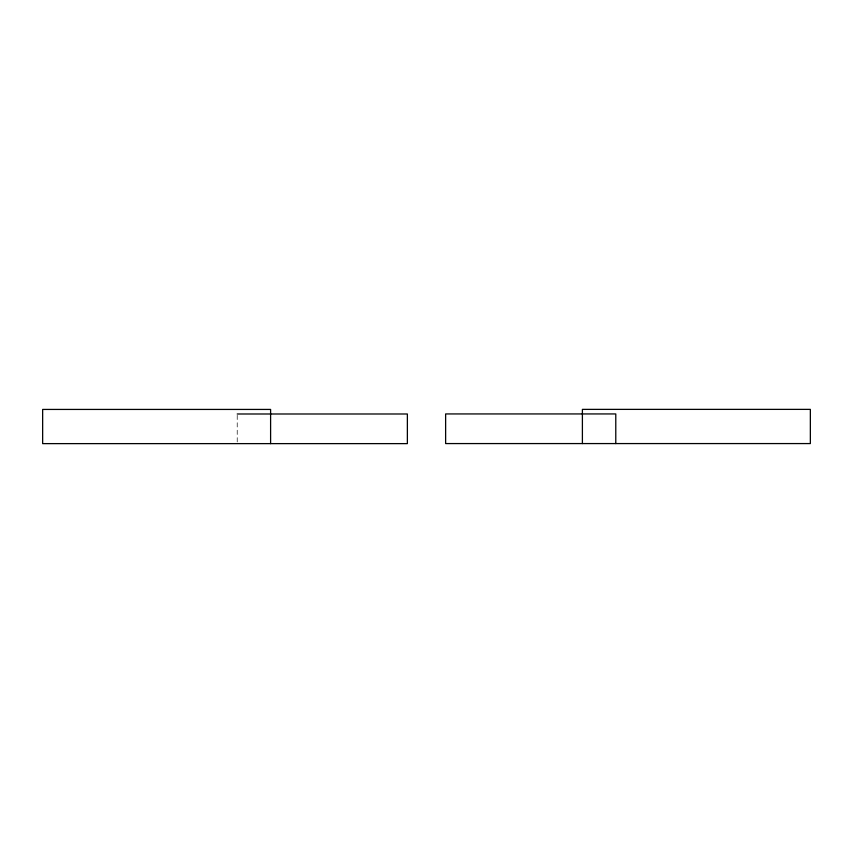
<?xml version="1.0" encoding="UTF-8"?>
<svg xmlns="http://www.w3.org/2000/svg" width="853" height="853" viewBox="0 0 853 853"><rect width="100%" height="100%" fill="white"/><g stroke="black" fill="none" stroke-linecap="round" stroke-linejoin="round"><path stroke-width="0.64" stroke-dasharray="4.26 3.2" d="M237.219 415.283L237.219 442.334"/><path stroke-width="1.28" d="M237.219 413.993L407.371 413.993L407.371 443.624L42.65 443.624L42.65 409.429L270.604 409.429L270.604 443.624M615.781 443.571L615.781 413.94L445.629 413.94L445.629 443.571L810.35 443.571L810.35 409.376L582.396 409.376L582.396 443.571"/></g></svg>
